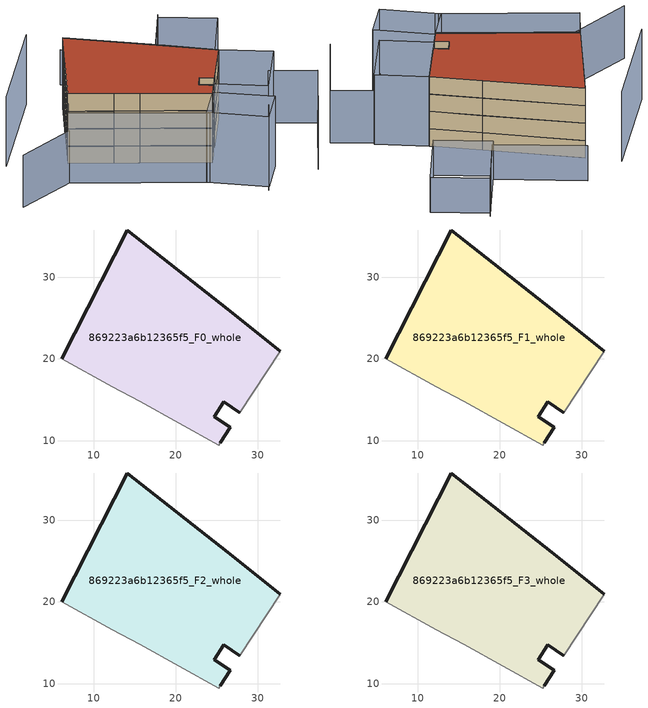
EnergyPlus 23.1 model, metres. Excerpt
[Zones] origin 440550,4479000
869223a6b12365f5_F0_whole
 floor ground (EU_floor_Construction): 27.84,13.46 32.79,20.96 26.32,26.07 14.08,35.75 6.06,20.01 12.22,16.63 15.58,14.81 25.23,9.49 25.44,9.79 26.68,11.68 24.73,12.92 25.89,14.77 z0
 wall outside (EU_wall_Construction): 27.84,13.46 25.89,14.77 24.73,12.92 26.68,11.68 25.44,9.79 / 6.06,20.01 14.08,35.75 26.32,26.07 32.79,20.96 z0:3
 wall adiabatic (EU_wall_Construction): 32.79,20.96 27.84,13.46 / 25.44,9.79 25.23,9.49 15.58,14.81 12.22,16.63 6.06,20.01 z0:3
869223a6b12365f5_F1_whole
 floor to 869223a6b12365f5_F0_whole (EU_floor_Construction): 27.84,13.46 32.79,20.96 26.32,26.07 14.08,35.75 6.06,20.01 12.22,16.63 15.58,14.81 25.23,9.49 25.44,9.79 26.68,11.68 24.73,12.92 25.89,14.77 z3
 wall outside (EU_wall_Construction): 27.84,13.46 25.89,14.77 24.73,12.92 26.68,11.68 25.44,9.79 / 6.06,20.01 14.08,35.75 26.32,26.07 32.79,20.96 z3:6
 wall adiabatic (EU_wall_Construction): 32.79,20.96 27.84,13.46 / 25.44,9.79 25.23,9.49 15.58,14.81 12.22,16.63 6.06,20.01 z3:6
869223a6b12365f5_F2_whole
 floor to 869223a6b12365f5_F1_whole (EU_floor_Construction): 27.84,13.46 32.79,20.96 26.32,26.07 14.08,35.75 6.06,20.01 12.22,16.63 15.58,14.81 25.23,9.49 25.44,9.79 26.68,11.68 24.73,12.92 25.89,14.77 z6
 wall outside (EU_wall_Construction): 27.84,13.46 25.89,14.77 24.73,12.92 26.68,11.68 25.44,9.79 / 6.06,20.01 14.08,35.75 26.32,26.07 32.79,20.96 z6:9
 wall adiabatic (EU_wall_Construction): 32.79,20.96 27.84,13.46 / 25.44,9.79 25.23,9.49 15.58,14.81 12.22,16.63 6.06,20.01 z6:9
869223a6b12365f5_F3_whole
 floor to 869223a6b12365f5_F2_whole (EU_floor_Construction): 27.84,13.46 32.79,20.96 26.32,26.07 14.08,35.75 6.06,20.01 12.22,16.63 15.58,14.81 25.23,9.49 25.44,9.79 26.68,11.68 24.73,12.92 25.89,14.77 z9
 wall outside (EU_wall_Construction): 27.84,13.46 25.89,14.77 24.73,12.92 26.68,11.68 25.44,9.79 / 6.06,20.01 14.08,35.75 26.32,26.07 32.79,20.96 z9:12
 wall adiabatic (EU_wall_Construction): 32.79,20.96 27.84,13.46 / 25.44,9.79 25.23,9.49 15.58,14.81 12.22,16.63 6.06,20.01 z9:12
 roof outside (EU_roof_Construction): 26.32,26.07 32.79,20.96 27.84,13.46 25.89,14.77 24.73,12.92 26.68,11.68 25.44,9.79 25.23,9.49 15.58,14.81 12.22,16.63 6.06,20.01 14.08,35.75 z12
shading: 38.14,0.02 44.64,11.65 / 28.44,-2.07 38.68,16.35 / 38.68,16.35 45.23,12.7 / -6.47,11.34 9.89,16.8 z0:9; 9.74,39.3 -2.46,23.83 / 29.03,-1.13 21.5,4.66 / 21.5,4.66 25.44,9.79 / 25.44,9.79 32.97,4 / 32.97,4 29.03,-1.13 / 22.3,4.15 3.13,14.68 / 3.13,14.68 6.07,20.04 / 6.07,20.04 25.24,9.5 / 25.24,9.5 22.3,4.15 / 26.82,11.91 32.79,20.95 / 32.79,20.95 39.69,16.4 / 39.69,16.4 33.73,7.36 / 33.73,7.36 26.82,11.91 z0:12; 35.47,44.57 29.57,34.74 / 29.57,34.74 17.25,42.13 / 42.79,39.08 36.69,29.14 / 36.69,29.14 28.94,33.89 / 28.94,33.89 35.04,43.83 / 35.04,43.83 42.79,39.08 z0:6
[Building]
EU S2 Campaign: North Axis=0; Terrain=City; Solar Distribution=FullExterior
[Site:Location]
Madrid: Latitude=40.5; Longitude=-3.5; Time Zone=1; Elevation=609
[SizingPeriod:WeatherFileDays]
AnnualSizingPeriod: Begin Month=1; Begin Day of Month=1; End Month=12; End Day of Month=31; Day of Week for Start Day=Monday; Use Weather File Daylight Saving Period=No; Use Weather File Rain and Snow Indicators=No
[MATERIAL]
EU_InternalMass_Material: Roughness=MediumRough; Thickness=0.1; Conductivity=1; Density=1800; Specific Heat=900; Thermal Absorptance=0.9; Solar Absorptance=0.7; Visible Absorptance=0.7
[MATERIAL:NOMASS] Roughness=MediumRough; Thermal Absorptance=0.9; Solar Absorptance=0.7; Visible Absorptance=0.7
Name | Thermal Resistance
EU_wall_NoMass | 0.419739
EU_roof_NoMass | 0.352165
EU_floor_NoMass | 0.608284
[CONSTRUCTION]
EU_wall_Construction: EU_wall_NoMass
EU_roof_Construction: EU_roof_NoMass
EU_floor_Construction: EU_floor_NoMass
EU_InternalMass_Construction: EU_InternalMass_Material
[ZONE] Type=1; Multiplier=1; Ceiling Height=autocalculate; Volume=1052.83; Floor Area=autocalculate; Part of Total Floor Area=Yes
869223a6b12365f5_F0_whole; 869223a6b12365f5_F1_whole; 869223a6b12365f5_F2_whole; 869223a6b12365f5_F3_whole
[INTERNALMASS] Construction=EU_InternalMass_Construction; Surface Area=319.087
Name | Zone or ZoneList
869223a6b12365f5_F0_whole_EU_InternalMass | 869223a6b12365f5_F0_whole
869223a6b12365f5_F1_whole_EU_InternalMass | 869223a6b12365f5_F1_whole
869223a6b12365f5_F2_whole_EU_InternalMass | 869223a6b12365f5_F2_whole
869223a6b12365f5_F3_whole_EU_InternalMass | 869223a6b12365f5_F3_whole
[OTHEREQUIPMENT] Fuel Type=Electricity; Design Level Calculation Method=Watts/Area; Power per Zone Floor Area=1; Fraction Latent=0; Fraction Radiant=0; Fraction Lost=0; Carbon Dioxide Generation Rate=0; EndUse Subcategory=EU_Step8_InternalGains
Name | Zone or ZoneList or Space or SpaceList | Schedule
EU_Step8_InternalGain_869223a6b12365f5_F0_whole_f000 | 869223a6b12365f5_F0_whole | EU_Step8_GainSchedule_869223a6b12365f5_F0_whole_f000
EU_Step8_InternalGain_869223a6b12365f5_F1_whole_f000 | 869223a6b12365f5_F1_whole | EU_Step8_GainSchedule_869223a6b12365f5_F1_whole_f000
EU_Step8_InternalGain_869223a6b12365f5_F2_whole_f000 | 869223a6b12365f5_F2_whole | EU_Step8_GainSchedule_869223a6b12365f5_F2_whole_f000
EU_Step8_InternalGain_869223a6b12365f5_F3_whole_f000 | 869223a6b12365f5_F3_whole | EU_Step8_GainSchedule_869223a6b12365f5_F3_whole_f000
[ZONEVENTILATION:DESIGNFLOWRATE] Schedule=EU_AlwaysOn; Design Flow Rate Calculation Method=AirChanges/Hour; Air Changes per Hour=0.703302; Ventilation Type=Natural; Fan Pressure Rise=0; Fan Total Efficiency=1; Constant Term Coefficient=1; Temperature Term Coefficient=0; Velocity Term Coefficient=0; Velocity Squared Term Coefficient=0; Minimum Indoor Temperature=-100; Maximum Indoor Temperature=100; Delta Temperature=-100; Minimum Outdoor Temperature=-100; Maximum Outdoor Temperature=100; Maximum Wind Speed=40
Name | Zone or ZoneList or Space or SpaceList
EU_ConstantAir_869223a6b12365f5_F0_whole | 869223a6b12365f5_F0_whole
EU_ConstantAir_869223a6b12365f5_F1_whole | 869223a6b12365f5_F1_whole
EU_ConstantAir_869223a6b12365f5_F2_whole | 869223a6b12365f5_F2_whole
EU_ConstantAir_869223a6b12365f5_F3_whole | 869223a6b12365f5_F3_whole
[HVACTEMPLATE:THERMOSTAT] Constant Heating Setpoint=20; Constant Cooling Setpoint=50
EU_HeatOnly_869223a6b12365f5_F0_whole; EU_HeatOnly_869223a6b12365f5_F1_whole; EU_HeatOnly_869223a6b12365f5_F2_whole; EU_HeatOnly_869223a6b12365f5_F3_whole
[HVACTEMPLATE:ZONE:IDEALLOADSAIRSYSTEM] System Availability Schedule=EU_AlwaysOn; Maximum Heating Supply Air Temperature=50; Minimum Cooling Supply Air Temperature=13; Maximum Heating Supply Air Humidity Ratio=0.0156; Minimum Cooling Supply Air Humidity Ratio=0.0077; Heating Limit=NoLimit; Cooling Limit=NoLimit; Heating Availability Schedule=EU_AlwaysOn; Cooling Availability Schedule=EU_CoolingOff; Dehumidification Control Type=ConstantSensibleHeatRatio; Cooling Sensible Heat Ratio=0.7; Dehumidification Setpoint=60; Humidification Control Type=None; Humidification Setpoint=30; Outdoor Air Method=None; Outdoor Air Flow Rate per Person=0.00944; Outdoor Air Flow Rate per Zone Floor Area=0; Outdoor Air Flow Rate per Zone=0; Demand Controlled Ventilation Type=None; Outdoor Air Economizer Type=NoEconomizer; Heat Recovery Type=None; Sensible Heat Recovery Effectiveness=0.7; Latent Heat Recovery Effectiveness=0.65
Name | Template Thermostat
869223a6b12365f5_F0_whole | EU_HeatOnly_869223a6b12365f5_F0_whole
869223a6b12365f5_F1_whole | EU_HeatOnly_869223a6b12365f5_F1_whole
869223a6b12365f5_F2_whole | EU_HeatOnly_869223a6b12365f5_F2_whole
869223a6b12365f5_F3_whole | EU_HeatOnly_869223a6b12365f5_F3_whole
[SIZING:ZONE] Zone Cooling Design Supply Air Temperature Input Method=SupplyAirTemperature; Zone Cooling Design Supply Air Temperature=13; Zone Heating Design Supply Air Temperature Input Method=SupplyAirTemperature; Zone Heating Design Supply Air Temperature=50; Zone Cooling Design Supply Air Humidity Ratio=0.008; Zone Heating Design Supply Air Humidity Ratio=0.008; Cooling Design Air Flow Method=DesignDay; Cooling Design Air Flow Rate=0; Cooling Minimum Air Flow per Zone Floor Area=0.000762; Cooling Minimum Air Flow=0; Cooling Minimum Air Flow Fraction=0.2; Heating Design Air Flow Method=DesignDay; Heating Design Air Flow Rate=0; Heating Maximum Air Flow per Zone Floor Area=0.002032; Heating Maximum Air Flow=0.141576; Heating Maximum Air Flow Fraction=0.3; Account for Dedicated Outdoor Air System=No; Dedicated Outdoor Air System Control Strategy=NeutralSupplyAir; Dedicated Outdoor Air Low Setpoint Temperature for Design=autosize; Dedicated Outdoor Air High Setpoint Temperature for Design=autosize; Zone Load Sizing Method=Sensible Load Only No Latent Load; Zone Latent Cooling Design Supply Air Humidity Ratio Input Method=HumidityRatioDifference; Zone Cooling Design Supply Air Humidity Ratio Difference=0.005; Zone Latent Heating Design Supply Air Humidity Ratio Input Method=HumidityRatioDifference; Zone Humidification Design Supply Air Humidity Ratio Difference=0.005
869223a6b12365f5_F0_whole; 869223a6b12365f5_F1_whole; 869223a6b12365f5_F2_whole; 869223a6b12365f5_F3_whole
[SCHEDULE:CONSTANT]
Name | Hourly Value
EU_AlwaysOn | 1
EU_CoolingOff | 0
[SCHEDULE:FILE] Column Number=1; Rows to Skip at Top=0; Number of Hours of Data=8760; Column Separator=Comma; Interpolate to Timestep=No; Minutes per Item=60; Adjust Schedule for Daylight Savings=Yes
Name | File
EU_Step8_GainSchedule_869223a6b12365f5_F0_whole_f000 | ../../schedules/869223a6b12365f5/869223a6b12365f5_F0_whole_f000_gain.csv
EU_Step8_GainSchedule_869223a6b12365f5_F1_whole_f000 | ../../schedules/869223a6b12365f5/869223a6b12365f5_F1_whole_f000_gain.csv
EU_Step8_GainSchedule_869223a6b12365f5_F2_whole_f000 | ../../schedules/869223a6b12365f5/869223a6b12365f5_F2_whole_f000_gain.csv
EU_Step8_GainSchedule_869223a6b12365f5_F3_whole_f000 | ../../schedules/869223a6b12365f5/869223a6b12365f5_F3_whole_f000_gain.csv
